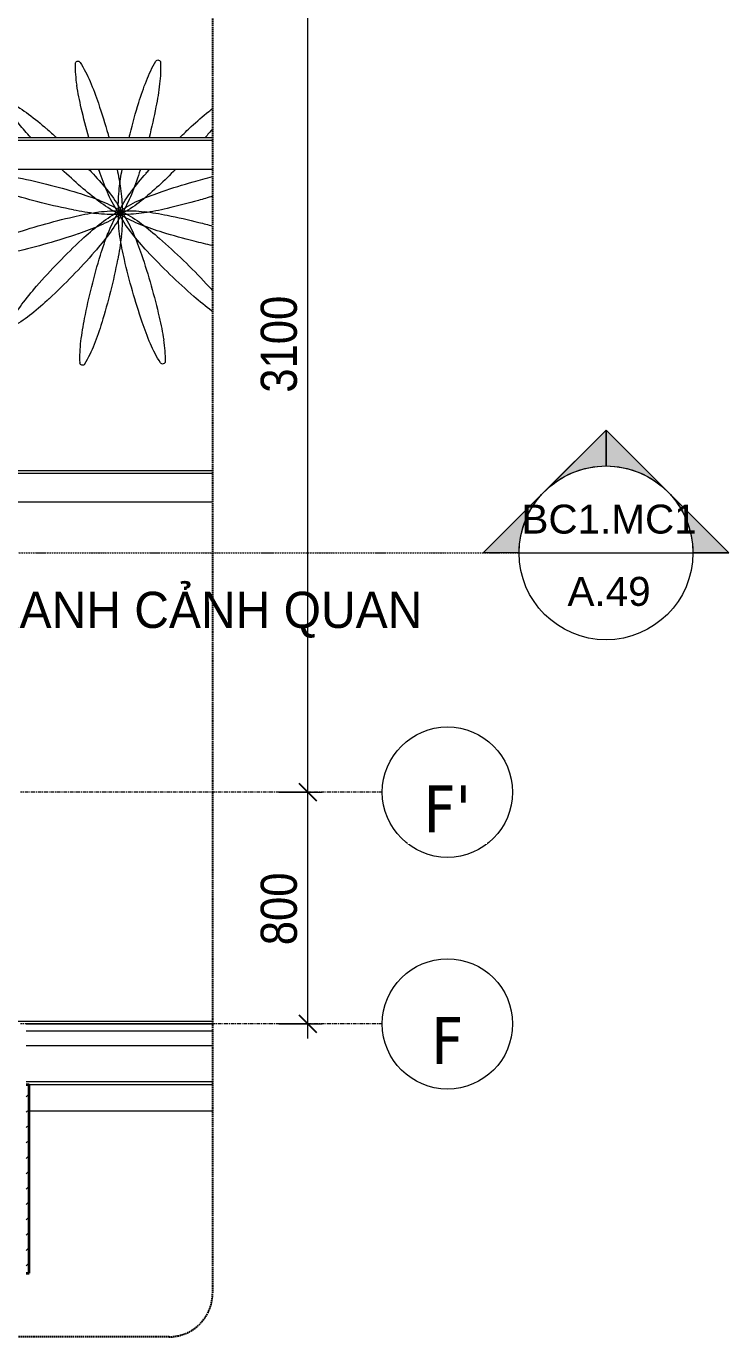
# Model space of a CAD drawing. Header units: millimetres. Extents: x 46644 to 147176, y -1287 to 53383.
# Drawn here: x 61203 to 63630, y 43457 to 47981 of the extents above; entities that cross this region are included whole.
import ezdxf

# ---------------------------------------------------------------- set-up
doc = ezdxf.new("R2010")
doc.units = ezdxf.units.MM
for name, pattern in [('Dash - Tight', [4.5, 3, -1.5]), ('Dash Dot 3_16_', [7.9375, 4.7625, -1.5875, 0, -1.5875]), ('Grid Line', [22.225, 12.7, -3.175, 3.175, -3.175]), ('Hidden', [7.14375, 4.7625, -2.38125])]:
    doc.linetypes.add(name, pattern=pattern)
for name, color, linetype, lineweight in [('0-1', 7, 'Continuous', 5), ('A-ANNO-DIMS', 211, 'Continuous', 9), ('A-ANNO-DIMS-50', 211, 'Continuous', 9), ('A-DETL-GENF-1', 92, 'Dash - Tight', 18), ('A-DETL-GENF-2', 92, 'Hidden', 25), ('A-FLOR-HRAL-1', 250, 'Continuous', 18), ('A-FLOR-HRAL-2', 10, 'Continuous', 25), ('A-WALL', 113, 'Continuous', 18), ('A-WALL-2', 250, 'Continuous', 18), ('A-WALL-PATT-2', 250, 'Continuous', 18), ('G-ANNO-SYMB', 111, 'Continuous', 9), ('G-ANNO-SYMB-1', 111, 'Dash Dot 3_16_', 18), ('G-ANNO-TEXT-2', 7, 'Continuous', 9), ('G-IMPT', 8, 'Continuous', 18), ('I-WALL-1', 7, 'Continuous', 35), ('I-WALL-2', 250, 'Continuous', 18), ('L-PLNT-1', 253, 'Continuous', 18), ('M-EQPM', 50, 'Continuous', 18), ('S-GRID-1', 1, 'Grid Line', 9), ('S-GRID-IDEN', 1, 'Continuous', 9)]:
    doc.layers.add(name, color=color, linetype=linetype, lineweight=lineweight)
doc.styles.add('Arial_4', font='arial.ttf', dxfattribs={"height": 100})
doc.styles.add('Arial_5', font='arial.ttf', dxfattribs={"width": 0.95, "height": 125})
doc.styles.add('Tahoma_B', font='tahomabd.ttf', dxfattribs={"height": 162.5})
doc.styles.add('UTM Avo', font='', dxfattribs={"width": 0.9, "height": 125})
doc.styles.get('UTM Avo').set_extended_font_data('UTM Avo')
doc.dimstyles.new('1_Dim_chi_tiet_2_5', dxfattribs={"dimscale": 304.8, "dimtxt": 124.912619, "dimasz": 0.19685, "dimexe": 0.164042, "dimexo": 0.0625, "dimgap": 0.016404, "dimtad": 1, "dimdec": 0, "dimrnd": 5, "dimzin": 0, "dimdsep": 46, "dimtxsty": 'UTM Avo', "dimblk1": 'OBLIQUE', "dimblk2": 'OBLIQUE', "dimsah": 1, "dimcen": 0.09, "dimdle": 0.164042, "dimazin": 0, "dimtfac": 1, "dimtdec": 4, "dimtix": 1, "dimtmove": 0, "dimatfit": 3, "dimfxl": 0.328084, "dimfxlon": 1, "dimtvp": 1, "dimtolj": 1, "dimtzin": 0, "dimarcsym": 2})

# ---------------------------------------------------------------- blocks, each defined once
blk = doc.blocks.new('Railing - 50 x 10mm-457210-TKCS_SẢNH - BẬC CẤP 1 - MẶT BẰNG')
at = {"layer": 'A-FLOR-HRAL-2'}
for p, q in [((25, 5), (-25, 5)), ((-25, 5), (-25, -5)), ((25, -5), (25, 5)), ((-25, -5), (25, -5))]:
    blk.add_line(p, q, dxfattribs=at)
blk = doc.blocks.new('Railing - Railing-1033686-TKCS_SẢNH - BẬC CẤP 1 - MẶT BẰNG')
at = {"layer": 'A-FLOR-HRAL-1'}
for p, q in [((38937.9, 35251.3), (38294.1, 35251.3)), ((38294.1, 35201.3), (38937.9, 35201.3))]:
    blk.add_line(p, q, dxfattribs=at)
at = {"extrusion": (0, 0, -1), "zscale": -1, "rotation": 270}
blk.add_blockref('Railing - 50 x 10mm-457210-TKCS_SẢNH - BẬC CẤP 1 - MẶT BẰNG', (-38219.1, 35226.3), dxfattribs=at)
blk = doc.blocks.new('NCV_TKTC_TANG 1_rvt-1-TKCS_SẢNH - BẬC CẤP 1 - MẶT BẰNG')
at = {"layer": 'A-WALL-PATT-2'}
h = blk.add_hatch(dxfattribs=at)
h.set_pattern_fill('FP_4', color=256, style=0, pattern_type=2)
h.set_pattern_definition([(45, (0, 0), (-26.516504, 26.516504), [])])
h.paths.add_polyline_path([(61212.6, 43676.9), (61212.6, 44326.9), (61202.6, 44326.9), (61202.6, 43676.9)])
at = {"layer": 'A-WALL-2'}
for p, q in [((61202.6, 44536.9), (61846.4, 44536.9)), ((61846.4, 44336.9), (61202.6, 44336.9))]:
    blk.add_line(p, q, dxfattribs=at)
at = {"layer": 'I-WALL-1'}
for p, q in [((61212.6, 44326.9), (61202.6, 44326.9)), ((61212.6, 43676.9), (61212.6, 44326.9)), ((61202.6, 43676.9), (61212.6, 43676.9))]:
    blk.add_line(p, q, dxfattribs=at)
at = {"layer": 'I-WALL-2'}
blk.add_line((61846.4, 44326.9), (61212.6, 44326.9), dxfattribs=at)
at = {"layer": 'A-FLOR-HRAL-1'}
blk.add_blockref('Railing - Railing-1033686-TKCS_SẢNH - BẬC CẤP 1 - MẶT BẰNG', (22908.5, 9260.7), dxfattribs=at)
blk = doc.blocks.new('CAY LAI TAY - CAY LAI TAY_dwg-2249844-TKCS_SẢNH - BẬC CẤP 1 - MẶT BẰNG')
at = {"layer": 'G-IMPT'}
blk.add_line((-195, 421), (-194, 416), dxfattribs=at)
for centre, radius, start, end in [((882, 1414), 1276, 177.583, 187.1066), ((-369, 1466), 24.6, 104.1164, 177.583), ((-369, 1466), 24.6, 30.6499, 104.1164), ((-1446, 828), 1276, 21.1263, 30.6499), ((1470, 783), 1276, 147.583, 157.1066), ((414, 1454), 24.6, 74.1164, 147.583), ((414, 1454), 24.6, 0.6499, 74.1164), ((-838, 1440), 1276, 351.1263, 0.6499), ((-3211, 146), 3169, 17.032, 21.1263), ((3214, 47), 3169, 157.1066, 161.2008), ((2760, 1648), 3169, 187.1066, 191.2008), ((-2707, 1732), 3169, 347.032, 351.1263), ((5779, 2246), 6247, 191.2008, 194.0183), ((-6154, -755), 6247, 14.1164, 17.032), ((6128, -945), 6247, 161.2008, 164.1164), ((1665, -57), 1276, 117.583, 127.1066), ((-6, 1666), 1276, 321.1263, 330.6499), ((1085, 1053), 24.6, 44.1164, 117.583), ((1085, 1053), 24.6, 330.6499, 44.1164), ((-1666, -6), 1276, 51.1263, 53.1748), ((-2854, -1479), 3169, 47.032, 51.1263), ((-5707, 2423), 6247, 344.3003, 347.032), ((2807, -1566), 3169, 127.1066, 131.2008), ((1566, 2807), 3169, 218.8416, 220.8956), ((-4952, -3731), 6247, 45.6065, 47.032), ((-6154, -755), 6247, 13.7801, 14.1164), ((4834, -3882), 6247, 131.2008, 132.3753), ((-1479, 2854), 3169, 317.9672, 321.1263), ((6128, -945), 6247, 164.1164, 164.4239), ((3882, 4834), 6247, 224.9505, 227.032), ((-4952, -3731), 6247, 41.2008, 41.6662), ((2836, 1344), 3169, 197.032, 201.1263), ((-3134, -157), 3169, 7.1066, 10.5271), ((3128, -254), 3169, 167.6909, 171.1263), ((-2793, 1431), 3169, 337.1066, 341.2008), ((-5707, 2423), 6247, 341.2008, 341.3131), ((4834, -3882), 6247, 136.4524, 137.032), ((-3731, 4952), 6247, 311.2008, 313.5068), ((1648, -2760), 3169, 97.1066, 101.2008), ((1414, -882), 1276, 87.583, 97.1066), ((1466, 369), 24.6, 14.1164, 87.583), ((-2423, -5707), 6247, 74.1164, 75.9066), ((-2423, -5707), 6247, 71.2008, 74.1164), ((1784, 2582), 3169, 227.032, 231.1263), ((-2636, -1704), 3169, 37.1066, 41.2008), ((2582, -1784), 3169, 137.032, 141.1263), ((2246, -5779), 6247, 104.1164, 107.032), ((2246, -5779), 6247, 101.2008, 104.1164), ((828, 1446), 1276, 291.1263, 300.6499), ((1466, 369), 24.6, 300.6499, 14.1164), ((945, 6128), 6247, 252.806, 254.1164), ((-1431, -2793), 3169, 67.1066, 71.2008), ((1071, 662), 1276, 201.1263, 210.6499), ((-1127, -562), 1276, 27.583, 37.1066), ((1258, 38), 1276, 171.1263, 180.6499), ((1109, -596), 1276, 141.1263, 150.6499), ((-1257, 77), 1276, 357.583, 7.1066), ((-1050, 695), 1276, 327.583, 337.1066), ((1344, -2836), 3169, 107.032, 111.1263), ((-1704, 2636), 3169, 307.1066, 311.2008), ((-755, 6154), 6247, 284.1164, 287.032), ((146, 3211), 3169, 287.032, 291.1263), ((945, 6128), 6247, 254.1164, 257.032), ((157, -3134), 3169, 97.1066, 101.2008), ((254, 3128), 3169, 257.032, 261.1263), ((-77, -1257), 1276, 87.583, 97.1066), ((562, -1127), 1276, 117.583, 127.1066), ((596, 1109), 1276, 231.1263, 240.6499), ((-695, -1050), 1276, 57.583, 67.1066), ((-18, -17), 24.6, 44.1164, 117.583), ((-6, 24), 24.6, 210.6499, 284.1164), ((-7, -24), 24.6, 74.1164, 147.583), ((-24, -6), 24.6, 14.1164, 87.583), ((6, -24), 24.6, 104.1164, 177.583), ((7, 24), 24.6, 180.6499, 254.1164), ((-24, -6), 24.6, 300.6499, 14.1164), ((-24, 7), 24.6, 344.1164, 57.583), ((18, 17), 24.6, 150.6499, 224.1164), ((17, -18), 24.6, 134.1164, 207.583), ((24, 6), 24.6, 120.6499, 194.1164), ((-17, 18), 24.6, 314.1164, 27.583), ((-6, 24), 24.6, 284.1164, 357.583), ((24, -7), 24.6, 90.6499, 164.1164), ((7, 24), 24.6, 254.1164, 327.583), ((17, -18), 24.6, 60.6499, 134.1164), ((6, -24), 24.6, 30.6499, 104.1164), ((-7, -24), 24.6, 0.6499, 74.1164), ((-18, -17), 24.6, 330.6499, 44.1164), ((24, 6), 24.6, 194.1164, 267.583), ((18, 17), 24.6, 224.1164, 297.583), ((662, -1071), 1276, 111.1263, 120.6499), ((38, -1258), 1276, 81.1263, 90.6499), ((-562, 1127), 1276, 297.583, 307.1066), ((-596, -1109), 1276, 51.1263, 60.6499), ((-157, 3134), 3169, 277.1066, 281.2008), ((-254, -3128), 3169, 77.032, 81.1263), ((-755, 6154), 6247, 281.2008, 284.1164), ((755, -6154), 6247, 104.1164, 105.384), ((755, -6154), 6247, 101.2008, 104.1164), ((-1344, 2836), 3169, 287.032, 291.1263), ((1704, -2636), 3169, 127.1066, 131.2008), ((-38, 1258), 1276, 261.1263, 270.6499), ((-662, 1071), 1276, 291.1263, 300.6499), ((1050, -695), 1276, 147.583, 157.1066), ((-1109, 596), 1276, 321.1263, 330.6499), ((-17, 18), 24.6, 240.6499, 314.1164), ((-24, 7), 24.6, 270.6499, 344.1164), ((1257, -77), 1276, 177.583, 187.1066), ((1127, 562), 1276, 207.583, 217.1066), ((24, -7), 24.6, 164.1164, 237.583), ((-1258, -38), 1276, 351.1263, 0.6499), ((695, 1050), 1276, 237.583, 247.1066), ((77, 1257), 1276, 267.583, 277.1066), ((-1071, -662), 1276, 21.1263, 30.6499), ((1431, 2793), 3169, 247.1066, 251.2008), ((-1784, -2582), 3169, 47.032, 51.1263), ((-945, -6128), 6247, 74.1164, 77.032), ((-945, -6128), 6247, 71.2008, 74.1164), ((-2246, 5779), 6247, 284.1164, 287.032), ((3731, -4952), 6247, 131.2008, 134.1164), ((-2582, 1784), 3169, 317.032, 321.1263), ((2793, -1431), 3169, 157.1066, 161.2008), ((-3128, 254), 3169, 347.032, 351.1263), ((3134, 157), 3169, 187.1066, 191.2008), ((2636, 1704), 3169, 217.1066, 221.2008), ((-2836, -1344), 3169, 17.032, 21.1263), ((2423, 5707), 6247, 251.2008, 254.1164), ((47, -3214), 3169, 67.1066, 71.2008), ((-2246, 5779), 6247, 282.4238, 284.1164), ((-4834, 3882), 6247, 314.1164, 317.032), ((4952, 3731), 6247, 221.2008, 224.1164), ((-3882, -4834), 6247, 44.1164, 47.032), ((2423, 5707), 6247, 254.1164, 257.032), ((1732, 2707), 3169, 257.032, 261.1263), ((783, -1470), 1276, 57.583, 67.1066), ((3731, -4952), 6247, 134.1164, 137.032), ((5707, -2423), 6247, 161.2008, 164.1164), ((-6128, 945), 6247, 344.1164, 347.032), ((6154, 755), 6247, 191.2008, 194.1164), ((-5779, -2246), 6247, 14.1164, 17.032), ((-3882, -4834), 6247, 41.2008, 44.1164), ((1440, 838), 1276, 261.1263, 270.6499), ((1454, -414), 24.6, 270.6499, 344.1164), ((1454, -414), 24.6, 344.1164, 57.583), ((-4834, 3882), 6247, 311.2008, 314.1164), ((4952, 3731), 6247, 224.1164, 227.032), ((1479, -2854), 3169, 137.032, 138.7065), ((5707, -2423), 6247, 164.1164, 167.032), ((-6128, 945), 6247, 341.2008, 344.1164), ((-5779, -2246), 6247, 11.2008, 14.1164), ((-1566, -2807), 3169, 37.1066, 41.2008), ((-2807, 1566), 3169, 307.1066, 311.2008), ((6154, 755), 6247, 194.1164, 197.032), ((2854, 1479), 3169, 227.032, 231.1263), ((-57, -1665), 1276, 27.583, 37.1066), ((-1665, 57), 1276, 306.7452, 307.1066), ((2707, -1732), 3169, 167.032, 171.1263), ((1666, 6), 1276, 231.1263, 240.6499), ((-3214, -47), 3169, 337.1066, 341.2008), ((3211, -146), 3169, 197.032, 201.1263), ((-2760, -1648), 3169, 7.1066, 11.2008), ((1053, -1085), 24.6, 240.6499, 314.1164), ((1053, -1085), 24.6, 314.1164, 27.583), ((838, -1440), 1276, 171.1263, 180.6499), ((-882, -1414), 1276, 357.583, 7.1066), ((-1470, -783), 1276, 327.583, 337.1066), ((1446, -828), 1276, 201.1263, 210.6499), ((-414, -1454), 24.6, 180.6499, 254.1164), ((-414, -1454), 24.6, 254.1164, 327.583), ((369, -1466), 24.6, 210.6499, 284.1164), ((369, -1466), 24.6, 284.1164, 357.583)]:
    blk.add_arc(centre, radius, start, end, dxfattribs=at)
blk = doc.blocks.new('CAY LAI TAY - CAY LAI TAY-2253704-TKCS_SẢNH - BẬC CẤP 1 - MẶT BẰNG')
at = {"extrusion": (0, 0, -1), "xscale": 0.3535714285714286, "yscale": 0.3535714285714286, "zscale": -0.3535714285714286, "rotation": 180}
blk.add_blockref('CAY LAI TAY - CAY LAI TAY_dwg-2249844-TKCS_SẢNH - BẬC CẤP 1 - MẶT BẰNG', (0, 0), dxfattribs=at)
blk = doc.blocks.new('TKTC_NAP THAM BE NUOC NGAM_260130 - TKTC_XREF_260130_NAP THAM BE NUOC NGAM_dwg-4013458-TKCS_SẢNH - BẬC CẤP 1 - MẶT BẰNG')
at = {"layer": 'G-IMPT'}
blk.add_line((-141949.1, 139814.7), (-141315.3, 139814.7), dxfattribs=at)
blk = doc.blocks.new('TKTC_NAP THAM BE NUOC NGAM_260130 - NẮP THĂM BỂ NƯỚC NGẦM-2336355-TKCS_SẢNH - BẬC CẤP 1 - MẶT BẰNG')
blk.add_blockref('TKTC_NAP THAM BE NUOC NGAM_260130 - TKTC_XREF_260130_NAP THAM BE NUOC NGAM_dwg-4013458-TKCS_SẢNH - BẬC CẤP 1 - MẶT BẰNG', (150009, -139814.7))
blk = doc.blocks.new('BORDER VIEW - BORDER VIEW-2193878-TKCS_SẢNH - BẬC CẤP 1 - MẶT BẰNG')
at = {"layer": 'A-DETL-GENF-2'}
for p, q in [((14293.7, 8814.5), (14293.7, 150)), ((14143.7, 0), (150, 0))]:
    blk.add_line(p, q, dxfattribs=at)
blk.add_arc((14143.7, 150), 150, 270, 0, dxfattribs=at)
blk = doc.blocks.new('Grid - M_Grid Head - Circle-353313-TKCS_SẢNH - BẬC CẤP 1 - MẶT BẰNG')
at = {"layer": 'S-GRID-IDEN'}
blk.add_circle((0, 0), 4.5, dxfattribs=at)
blk = doc.blocks.new('Section - M_Section Head - Filled-352373-TKCS_SẢNH - BẬC CẤP 1 - MẶT BẰNG')
at = {"layer": 'G-ANNO-SYMB'}
h = blk.add_hatch(color=256, dxfattribs=at)
edge = h.paths.add_edge_path()
edge.add_line((-6, 8.485), (-6, 6))
edge.add_arc((-6, 0), 6, 90, 135)
edge.add_line((-10.243, 4.243), (-6, 8.485))
h = blk.add_hatch(color=256, dxfattribs=at)
edge = h.paths.add_edge_path()
edge.add_line((-6, 8.485), (-1.757, 4.243))
edge.add_arc((-6, 0), 6, 45, 90)
edge.add_line((-6, 6), (-6, 8.485))
h = blk.add_hatch(color=256, dxfattribs=at)
edge = h.paths.add_edge_path()
edge.add_line((-14.485, 0), (-10.243, 4.243))
edge.add_arc((-6, 0), 6, 135, 180)
edge.add_line((-12, 0), (-14.485, 0))
h = blk.add_hatch(color=256, dxfattribs=at)
edge = h.paths.add_edge_path()
edge.add_line((2.485, 0), (0, 0))
edge.add_arc((-6, 0), 6, 360, 405)
edge.add_line((-1.757, 4.243), (2.485, 0))
for p, q in [((-6, 8.485), (-14.485, 0)), ((-6, 8.485), (-10.243, 4.243)), ((-6, 8.485), (2.485, 0)), ((-6, 6), (-6, 8.485)), ((-6, 8.485), (-6, 6)), ((-1.757, 4.243), (-6, 8.485)), ((-10.243, 4.243), (-14.485, 0)), ((2.485, 0), (-1.757, 4.243)), ((-14.485, 0), (-12, 0)), ((0, 0), (2.485, 0)), ((-12, 0), (-14.485, 0)), ((0, 0), (2.485, 0))]:
    blk.add_line(p, q, dxfattribs=at)
for start, end in [(360, 180), (90, 135), (45, 90), (135, 180), (360, 45), (180, 360)]:
    blk.add_arc((-6, 0), 6, start, end, dxfattribs=at)
blk = doc.blocks.new('DIMBLOCK4-TKCS_SẢNH - BẬC CẤP 1 - MẶT BẰNG')
at = {"layer": 'A-ANNO-DIMS-50'}
for p, q in [((62075.2, 45336.9), (62225.2, 45336.9)), ((62175.2, 45336.9), (62075.2, 45336.9)), ((62175.2, 44486.9), (62175.2, 45336.9)), ((62075.2, 44536.9), (62225.2, 44536.9)), ((62175.2, 44536.9), (62075.2, 44536.9))]:
    blk.add_line(p, q, dxfattribs=at)
at = {"layer": 'A-ANNO-DIMS-50', "lineweight": 25}
for p, q in [((62175.2, 45336.9), (62145.2, 45366.9)), ((62175.2, 45336.9), (62205.2, 45306.9)), ((62175.2, 44536.9), (62145.2, 44566.9)), ((62175.2, 44536.9), (62205.2, 44506.9))]:
    blk.add_line(p, q, dxfattribs=at)
at = {"layer": 'A-ANNO-DIMS-50', "color": 0, "insert": (62012.8, 44808.6), "char_height": 125, "width": 308.118, "attachment_point": 1, "rotation": 90, "line_spacing_factor": 1.110334, "style": 'UTM Avo'}
blk.add_mtext('800', dxfattribs=at)
blk = doc.blocks.new('_Oblique')
at = {"color": 0, "linetype": 'ByBlock', "lineweight": -2}
blk.add_line((-0.5, -0.5), (0.5, 0.5), dxfattribs=at)
blk = doc.blocks.new('DIMBLOCK5-TKCS_SẢNH - BẬC CẤP 1 - MẶT BẰNG')
at = {"layer": 'A-ANNO-DIMS-50', "lineweight": 25}
for p, q in [((62175.2, 48436.9), (62145.2, 48466.9)), ((62175.2, 48436.9), (62205.2, 48406.9)), ((62175.2, 45336.9), (62145.2, 45366.9)), ((62175.2, 45336.9), (62205.2, 45306.9))]:
    blk.add_line(p, q, dxfattribs=at)
at = {"layer": 'A-ANNO-DIMS-50'}
for p, q in [((62075.2, 48436.9), (62225.2, 48436.9)), ((62175.2, 48436.9), (62075.2, 48436.9)), ((62175.2, 45336.9), (62175.2, 48436.9)), ((62075.2, 45336.9), (62225.2, 45336.9)), ((62175.2, 45336.9), (62075.2, 45336.9))]:
    blk.add_line(p, q, dxfattribs=at)
at = {"layer": 'A-ANNO-DIMS-50', "color": 0, "insert": (62012.8, 46715.8), "char_height": 125, "width": 410.824, "attachment_point": 1, "rotation": 90, "line_spacing_factor": 1.110334, "style": 'UTM Avo'}
blk.add_mtext('3100', dxfattribs=at)

msp = doc.modelspace()

# ---------------------------------------------------------------- linework, layer by layer
at = {"layer": 'A-WALL'}
for p, q in [((55852.6, 47596.3), (61846.4, 47596.3)), ((61846.4, 47586.3), (54652.6, 47586.3)), ((61846.4, 47486.3), (55452.6, 47486.3)), ((55452.6, 46447.4), (61846.4, 46447.4)), ((61846.4, 46437.4), (55452.6, 46437.4)), ((61846.4, 46337.4), (55452.6, 46337.4)), ((61137.5, 44546.9), (61846.4, 44546.9)), ((61846.4, 44536.9), (61202.6, 44536.9))]:
    msp.add_line(p, q, dxfattribs=at)
at = {"layer": 'G-ANNO-SYMB'}
msp.add_line((62905.7, 46162.8), (63505.7, 46162.8), dxfattribs=at)
at = {"layer": 'G-ANNO-SYMB-1'}
msp.add_line((46831.5, 46162.8), (62905.7, 46162.8), dxfattribs=at)
at = {"layer": 'S-GRID-1'}
for p, q in [((62432.9, 45336.9), (61182.9, 45336.9)), ((62432.9, 44536.9), (61182.9, 44536.9))]:
    msp.add_line(p, q, dxfattribs=at)

# ---------------------------------------------------------------- block references
at = {"layer": '0-1'}
msp.add_blockref('NCV_TKTC_TANG 1_rvt-1-TKCS_SẢNH - BẬC CẤP 1 - MẶT BẰNG', (0, 0), dxfattribs=at)
at = {"layer": 'A-DETL-GENF-1'}
msp.add_blockref('BORDER VIEW - BORDER VIEW-2193878-TKCS_SẢNH - BẬC CẤP 1 - MẶT BẰNG', (47552.6, 43457), dxfattribs=at)
at = {"layer": 'G-ANNO-SYMB', "extrusion": (0, 0, -1), "xscale": 49.99999999999998, "yscale": 49.99999999999998, "zscale": 49.99999999999998}
msp.add_blockref('Section - M_Section Head - Filled-352373-TKCS_SẢNH - BẬC CẤP 1 - MẶT BẰNG', (-62905.7, 46162.8), dxfattribs=at)
at = {"layer": 'L-PLNT-1', "rotation": 180}
msp.add_blockref('CAY LAI TAY - CAY LAI TAY-2253704-TKCS_SẢNH - BẬC CẤP 1 - MẶT BẰNG', (61527.6, 47337.4), dxfattribs=at)
at = {"layer": 'M-EQPM'}
msp.add_blockref('TKTC_NAP THAM BE NUOC NGAM_260130 - NẮP THĂM BỂ NƯỚC NGẦM-2336355-TKCS_SẢNH - BẬC CẤP 1 - MẶT BẰNG', (53152.6, 44236.9), dxfattribs=at)
at = {"layer": 'S-GRID-IDEN', "xscale": 49.99999999999998, "yscale": 49.99999999999998, "zscale": 49.99999999999998, "rotation": 89.9999999999998}
for p in [(62657.9, 45336.9), (62657.9, 44536.9)]:
    msp.add_blockref('Grid - M_Grid Head - Circle-353313-TKCS_SẢNH - BẬC CẤP 1 - MẶT BẰNG', p, dxfattribs=at)

# ---------------------------------------------------------------- texts
at = {"layer": 'G-ANNO-SYMB', "char_height": 100, "attachment_point": 5, "line_spacing_factor": 0.936439, "style": 'Arial_4'}
for s, insert, width in [('\\pt635,1270,1905,2540,3175,3810,4445,5080,5715,6350,6985,7620,8255,8890,9525,10160,10795,11430,12065,12700,13335,13970,14605,15240,15875,16510,17145,17780,18415,19050,19685,20320;BC1.MC1', (63216.3, 46278.8), 618.5), ('\\pt635,1270,1905,2540,3175,3810,4445,5080,5715,6350,6985,7620,8255,8890,9525,10160,10795,11430,12065,12700,13335,13970,14605,15240,15875,16510,17145,17780,18415,19050,19685,20320;A.49', (63216.3, 46029.3), 297.5)]:
    msp.add_mtext(s, dxfattribs=dict(at, insert=insert, width=width))
at = {"layer": 'G-ANNO-TEXT-2', "insert": (60681.9, 46028.7), "char_height": 125, "width": 1907.006, "attachment_point": 1, "line_spacing_factor": 0.936439, "style": 'Arial_5'}
msp.add_mtext('\\pt570,1140,1710,2280,2850,3420,3990,4560,5130,5700,6270,6840,7410,7980,8550,9120,9690,10260,10830,11400,11970,12540,13110,13680,14250,14820,15390,15960,16530,17100,17670,18240;CÂY XANH CẢNH QUAN', dxfattribs=at)

# ---------------------------------------------------------------- dimensions: what is measured, and where the dimension line sits
at = {"layer": 'A-ANNO-DIMS'}
for base, p1, p2, override, picture, middle in [((62175.2, 48436.9), (62075.2, 45336.9), (62075.2, 48436.9), {"dimpost": '<>', "dimfxl": 3100}, 'DIMBLOCK5-TKCS_SẢNH - BẬC CẤP 1 - MẶT BẰNG', (62105.5, 46886.9)), ((62175.2, 45336.9), (62075.2, 44536.9), (62075.2, 45336.9), {"dimpost": '<>', "dimfxl": 800}, 'DIMBLOCK4-TKCS_SẢNH - BẬC CẤP 1 - MẶT BẰNG', (62105.5, 44936.9))]:
    dim = msp.add_linear_dim(base=base, p1=p1, p2=p2, angle=90, dimstyle='1_Dim_chi_tiet_2_5', override=override, dxfattribs=at)
    dim.commit()
    dim.dimension.update_dxf_attribs({"geometry": picture, "text_midpoint": middle})

# ---------------------------------------------------------------- next in the draw order: texts
at = {"layer": 'S-GRID-IDEN', "char_height": 162.5, "attachment_point": 5, "line_spacing_factor": 0.996129, "style": 'Tahoma_B', "bg_fill": 3, "box_fill_scale": 1.25, "bg_fill_color": 256, "bg_fill_true_color": 13158600, "bg_fill_transparency": 0}
for s, insert, width in [("\\pt634.99962,1269.99925,1905.0005,2540.00013,3174.99975,3809.99937,4445.00062,5080.00025,5714.99987,6349.9995,6985.00075,7620.00037,8255,8889.99962,9524.99925,10160.0005,10795.00013,11429.99975,12064.99938,12700.00063,13335.00025,13969.99988,14604.9995,15240.00075,15875.00038,16510,17144.99963,17779.99925,18415.0005,19050.00013,19684.99975,20319.99938;F'", (62657.4, 45279.7), 192), ('\\pt634.99962,1269.99925,1905.0005,2540.00013,3174.99975,3809.99937,4445.00062,5080.00025,5714.99987,6349.9995,6985.00075,7620.00037,8255,8889.99962,9524.99925,10160.0005,10795.00013,11429.99975,12064.99938,12700.00063,13335.00025,13969.99988,14604.9995,15240.00075,15875.00038,16510,17144.99963,17779.99925,18415.0005,19050.00013,19684.99975,20319.99938;F', (62657.4, 44479.7), 132.5)]:
    msp.add_mtext(s, dxfattribs=dict(at, insert=insert, width=width))

doc.saveas('drawing.dxf')
